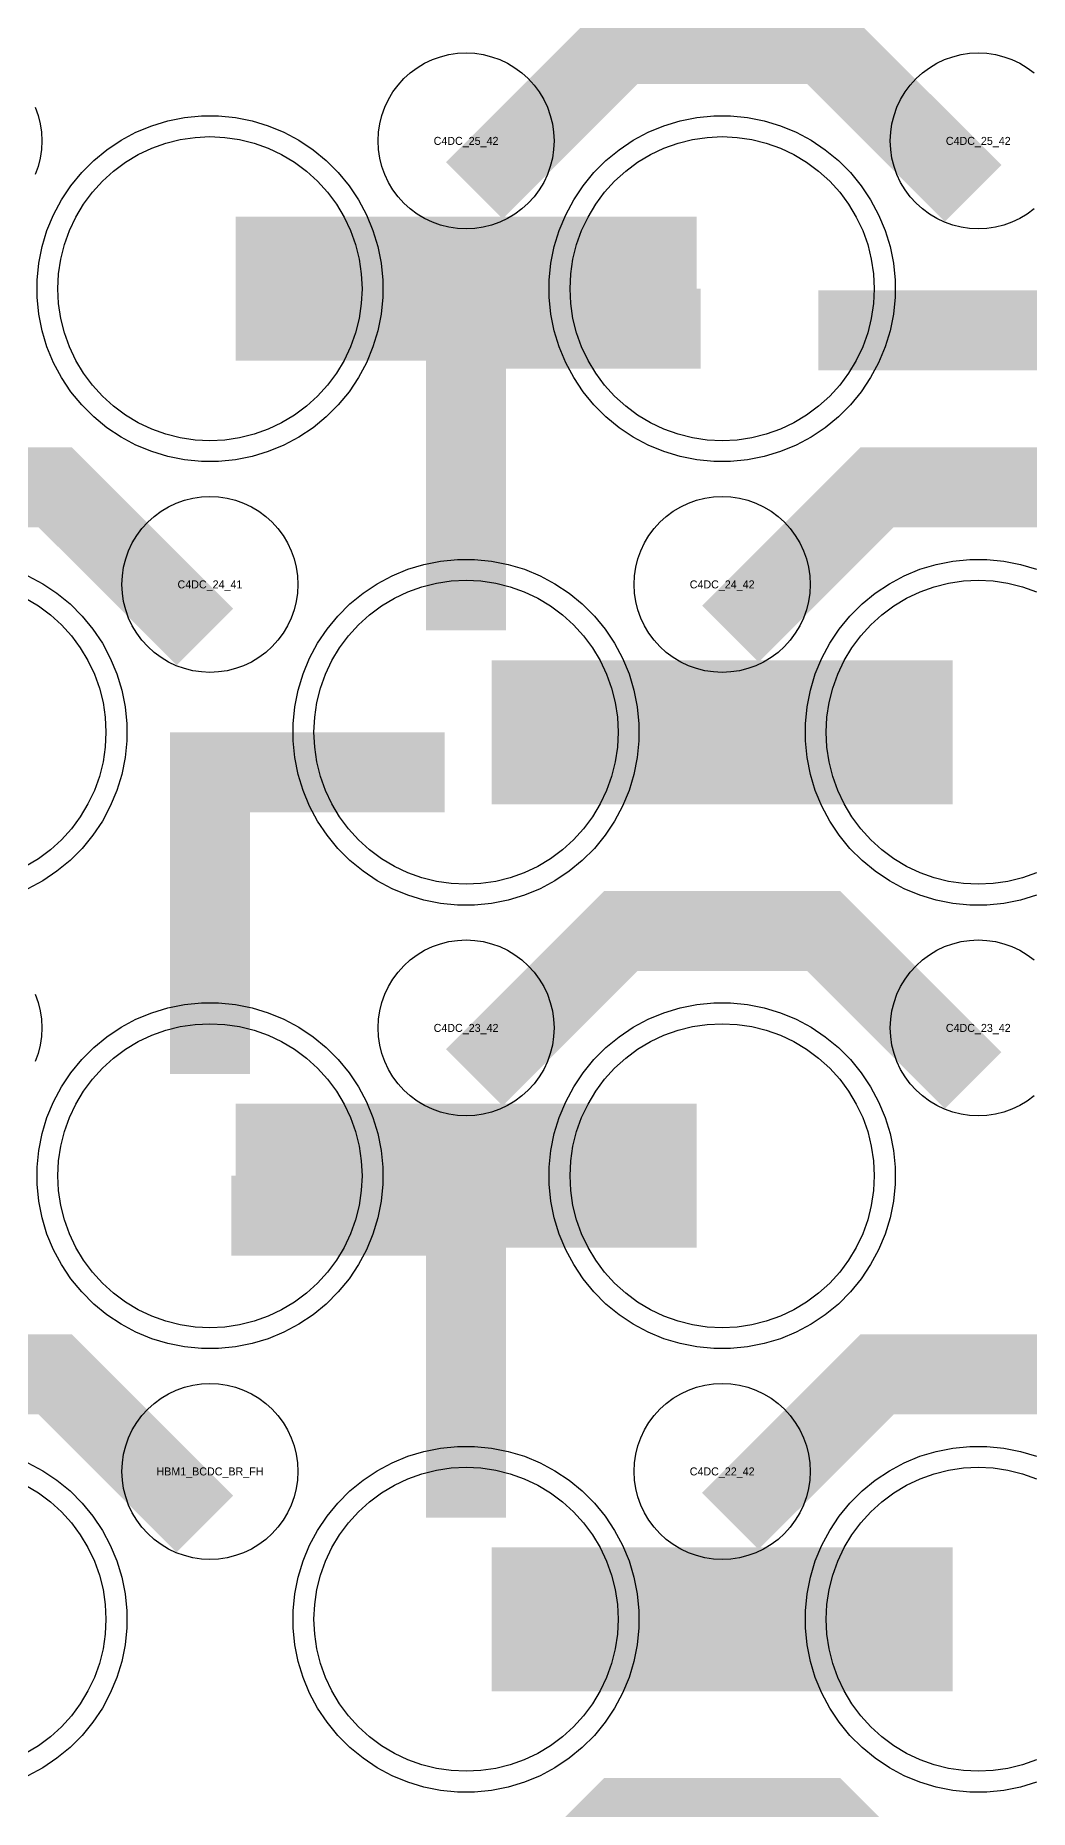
# Model space of a CAD drawing. Extents: x -11880 to 11880, y -14992 to 14992.
# Drawn here: x 1306 to 1616, y -11851 to -11296 of the extents above; entities that cross this region are included whole.
import ezdxf
from ezdxf.enums import TextEntityAlignment as Align

# ---------------------------------------------------------------- set-up
doc = ezdxf.new("R2010")
doc.units = 0
doc.header["$MEASUREMENT"] = 0
for name, color, linetype in [('GDS_775_DT_237', 138, 'CONTINUOUS'), ('RDL1_FS', 34, 'CONTINUOUS'), ('RDL_BS', 160, 'CONTINUOUS')]:
    doc.layers.add(name, color=color, linetype=linetype)

msp = doc.modelspace()

# ---------------------------------------------------------------- linework, layer by layer
at = {"layer": 'RDL1_FS'}
for points in [[(1360, -11422.969), (1355.343, -11422.74), (1350.732, -11422.056), (1346.209, -11420.924), (1341.819, -11419.352), (1337.605, -11417.36), (1333.605, -11414.962), (1329.86, -11412.184), (1326.406, -11409.054), (1323.276, -11405.6), (1320.498, -11401.855), (1318.1, -11397.855), (1316.108, -11393.641), (1314.536, -11389.251), (1313.404, -11384.728), (1312.72, -11380.117), (1312.491, -11375.46), (1312.72, -11370.803), (1313.404, -11366.192), (1314.536, -11361.669), (1316.108, -11357.279), (1318.1, -11353.065), (1320.498, -11349.065), (1323.276, -11345.32), (1326.406, -11341.866), (1329.86, -11338.736), (1333.605, -11335.958), (1337.605, -11333.56), (1341.819, -11331.568), (1346.209, -11329.996), (1350.732, -11328.864), (1355.343, -11328.18), (1360, -11327.951), (1364.657, -11328.18), (1369.268, -11328.864), (1373.791, -11329.996), (1378.181, -11331.568), (1382.395, -11333.56), (1386.395, -11335.958), (1390.14, -11338.736), (1393.594, -11341.866), (1396.724, -11345.32), (1399.502, -11349.065), (1401.9, -11353.065), (1403.892, -11357.279), (1405.464, -11361.669), (1406.596, -11366.192), (1407.28, -11370.803), (1407.509, -11375.46), (1407.28, -11380.117), (1406.596, -11384.728), (1405.464, -11389.251), (1403.892, -11393.641), (1401.9, -11397.855), (1399.502, -11401.855), (1396.724, -11405.6), (1393.594, -11409.054), (1390.14, -11412.184), (1386.395, -11414.962), (1382.395, -11417.36), (1378.181, -11419.352), (1373.791, -11420.924), (1369.268, -11422.056), (1364.657, -11422.74)], [(1520, -11422.969), (1515.343, -11422.74), (1510.732, -11422.056), (1506.209, -11420.924), (1501.819, -11419.352), (1497.605, -11417.36), (1493.605, -11414.962), (1489.86, -11412.184), (1486.406, -11409.054), (1483.276, -11405.6), (1480.498, -11401.855), (1478.1, -11397.855), (1476.108, -11393.641), (1474.536, -11389.251), (1473.404, -11384.728), (1472.72, -11380.117), (1472.491, -11375.46), (1472.72, -11370.803), (1473.404, -11366.192), (1474.536, -11361.669), (1476.108, -11357.279), (1478.1, -11353.065), (1480.498, -11349.065), (1483.276, -11345.32), (1486.406, -11341.866), (1489.86, -11338.736), (1493.605, -11335.958), (1497.605, -11333.56), (1501.819, -11331.568), (1506.209, -11329.996), (1510.732, -11328.864), (1515.343, -11328.18), (1520, -11327.951), (1524.657, -11328.18), (1529.268, -11328.864), (1533.791, -11329.996), (1538.181, -11331.568), (1542.395, -11333.56), (1546.395, -11335.958), (1550.14, -11338.736), (1553.594, -11341.866), (1556.724, -11345.32), (1559.502, -11349.065), (1561.9, -11353.065), (1563.892, -11357.279), (1565.464, -11361.669), (1566.596, -11366.192), (1567.28, -11370.803), (1567.509, -11375.46), (1567.28, -11380.117), (1566.596, -11384.728), (1565.464, -11389.251), (1563.892, -11393.641), (1561.9, -11397.855), (1559.502, -11401.855), (1556.724, -11405.6), (1553.594, -11409.054), (1550.14, -11412.184), (1546.395, -11414.962), (1542.395, -11417.36), (1538.181, -11419.352), (1533.791, -11420.924), (1529.268, -11422.056), (1524.657, -11422.74)], [(1440, -11561.534), (1435.343, -11561.305), (1430.732, -11560.621), (1426.209, -11559.489), (1421.819, -11557.917), (1417.605, -11555.925), (1413.605, -11553.527), (1409.86, -11550.749), (1406.406, -11547.619), (1403.276, -11544.165), (1400.498, -11540.42), (1398.1, -11536.42), (1396.108, -11532.206), (1394.536, -11527.816), (1393.404, -11523.293), (1392.72, -11518.682), (1392.491, -11514.025), (1392.72, -11509.368), (1393.404, -11504.757), (1394.536, -11500.234), (1396.108, -11495.844), (1398.1, -11491.63), (1400.498, -11487.63), (1403.276, -11483.885), (1406.406, -11480.431), (1409.86, -11477.301), (1413.605, -11474.523), (1417.605, -11472.125), (1421.819, -11470.133), (1426.209, -11468.561), (1430.732, -11467.429), (1435.343, -11466.745), (1440, -11466.516), (1444.657, -11466.745), (1449.268, -11467.429), (1453.791, -11468.561), (1458.181, -11470.133), (1462.395, -11472.125), (1466.395, -11474.523), (1470.14, -11477.301), (1473.594, -11480.431), (1476.724, -11483.885), (1479.502, -11487.63), (1481.9, -11491.63), (1483.892, -11495.844), (1485.464, -11500.234), (1486.596, -11504.757), (1487.28, -11509.368), (1487.509, -11514.025), (1487.28, -11518.682), (1486.596, -11523.293), (1485.464, -11527.816), (1483.892, -11532.206), (1481.9, -11536.42), (1479.502, -11540.42), (1476.724, -11544.165), (1473.594, -11547.619), (1470.14, -11550.749), (1466.395, -11553.527), (1462.395, -11555.925), (1458.181, -11557.917), (1453.791, -11559.489), (1449.268, -11560.621), (1444.657, -11561.305)], [(1360, -11700.099), (1355.343, -11699.87), (1350.732, -11699.186), (1346.209, -11698.054), (1341.819, -11696.482), (1337.605, -11694.49), (1333.605, -11692.092), (1329.86, -11689.314), (1326.406, -11686.184), (1323.276, -11682.73), (1320.498, -11678.985), (1318.1, -11674.985), (1316.108, -11670.771), (1314.536, -11666.381), (1313.404, -11661.858), (1312.72, -11657.247), (1312.491, -11652.59), (1312.72, -11647.933), (1313.404, -11643.322), (1314.536, -11638.799), (1316.108, -11634.409), (1318.1, -11630.195), (1320.498, -11626.195), (1323.276, -11622.45), (1326.406, -11618.996), (1329.86, -11615.866), (1333.605, -11613.088), (1337.605, -11610.69), (1341.819, -11608.698), (1346.209, -11607.126), (1350.732, -11605.994), (1355.343, -11605.31), (1360, -11605.081), (1364.657, -11605.31), (1369.268, -11605.994), (1373.791, -11607.126), (1378.181, -11608.698), (1382.395, -11610.69), (1386.395, -11613.088), (1390.14, -11615.866), (1393.594, -11618.996), (1396.724, -11622.45), (1399.502, -11626.195), (1401.9, -11630.195), (1403.892, -11634.409), (1405.464, -11638.799), (1406.596, -11643.322), (1407.28, -11647.933), (1407.509, -11652.59), (1407.28, -11657.247), (1406.596, -11661.858), (1405.464, -11666.381), (1403.892, -11670.771), (1401.9, -11674.985), (1399.502, -11678.985), (1396.724, -11682.73), (1393.594, -11686.184), (1390.14, -11689.314), (1386.395, -11692.092), (1382.395, -11694.49), (1378.181, -11696.482), (1373.791, -11698.054), (1369.268, -11699.186), (1364.657, -11699.87)], [(1520, -11700.099), (1515.343, -11699.87), (1510.732, -11699.186), (1506.209, -11698.054), (1501.819, -11696.482), (1497.605, -11694.49), (1493.605, -11692.092), (1489.86, -11689.314), (1486.406, -11686.184), (1483.276, -11682.73), (1480.498, -11678.985), (1478.1, -11674.985), (1476.108, -11670.771), (1474.536, -11666.381), (1473.404, -11661.858), (1472.72, -11657.247), (1472.491, -11652.59), (1472.72, -11647.933), (1473.404, -11643.322), (1474.536, -11638.799), (1476.108, -11634.409), (1478.1, -11630.195), (1480.498, -11626.195), (1483.276, -11622.45), (1486.406, -11618.996), (1489.86, -11615.866), (1493.605, -11613.088), (1497.605, -11610.69), (1501.819, -11608.698), (1506.209, -11607.126), (1510.732, -11605.994), (1515.343, -11605.31), (1520, -11605.081), (1524.657, -11605.31), (1529.268, -11605.994), (1533.791, -11607.126), (1538.181, -11608.698), (1542.395, -11610.69), (1546.395, -11613.088), (1550.14, -11615.866), (1553.594, -11618.996), (1556.724, -11622.45), (1559.502, -11626.195), (1561.9, -11630.195), (1563.892, -11634.409), (1565.464, -11638.799), (1566.596, -11643.322), (1567.28, -11647.933), (1567.509, -11652.59), (1567.28, -11657.247), (1566.596, -11661.858), (1565.464, -11666.381), (1563.892, -11670.771), (1561.9, -11674.985), (1559.502, -11678.985), (1556.724, -11682.73), (1553.594, -11686.184), (1550.14, -11689.314), (1546.395, -11692.092), (1542.395, -11694.49), (1538.181, -11696.482), (1533.791, -11698.054), (1529.268, -11699.186), (1524.657, -11699.87)], [(1440, -11838.664), (1435.343, -11838.435), (1430.732, -11837.751), (1426.209, -11836.619), (1421.819, -11835.047), (1417.605, -11833.055), (1413.605, -11830.657), (1409.86, -11827.879), (1406.406, -11824.749), (1403.276, -11821.295), (1400.498, -11817.55), (1398.1, -11813.55), (1396.108, -11809.336), (1394.536, -11804.946), (1393.404, -11800.423), (1392.72, -11795.812), (1392.491, -11791.155), (1392.72, -11786.498), (1393.404, -11781.887), (1394.536, -11777.364), (1396.108, -11772.974), (1398.1, -11768.76), (1400.498, -11764.76), (1403.276, -11761.015), (1406.406, -11757.561), (1409.86, -11754.431), (1413.605, -11751.653), (1417.605, -11749.255), (1421.819, -11747.263), (1426.209, -11745.691), (1430.732, -11744.559), (1435.343, -11743.875), (1440, -11743.646), (1444.657, -11743.875), (1449.268, -11744.559), (1453.791, -11745.691), (1458.181, -11747.263), (1462.395, -11749.255), (1466.395, -11751.653), (1470.14, -11754.431), (1473.594, -11757.561), (1476.724, -11761.015), (1479.502, -11764.76), (1481.9, -11768.76), (1483.892, -11772.974), (1485.464, -11777.364), (1486.596, -11781.887), (1487.28, -11786.498), (1487.509, -11791.155), (1487.28, -11795.812), (1486.596, -11800.423), (1485.464, -11804.946), (1483.892, -11809.336), (1481.9, -11813.55), (1479.502, -11817.55), (1476.724, -11821.295), (1473.594, -11824.749), (1470.14, -11827.879), (1466.395, -11830.657), (1462.395, -11833.055), (1458.181, -11835.047), (1453.791, -11836.619), (1449.268, -11837.751), (1444.657, -11838.435)]]:
    msp.add_lwpolyline(points, close=True, dxfattribs=at)
for points in [[(1368.002, -11375.46, 45, 45, 0), (1440.002, -11375.46, 45, 45, 0)], [(1440.002, -11375.46, 45, 45, 0), (1512.002, -11375.46, 45, 45, 0)], [(1448.002, -11514.025, 45, 45, 0), (1520.002, -11514.025, 45, 45, 0)], [(1520.002, -11514.025, 45, 45, 0), (1592.002, -11514.025, 45, 45, 0)], [(1368.002, -11652.59, 45, 45, 0), (1440.002, -11652.59, 45, 45, 0)], [(1440.002, -11652.59, 45, 45, 0), (1512.002, -11652.59, 45, 45, 0)], [(1448.002, -11791.155, 45, 45, 0), (1520.002, -11791.155, 45, 45, 0)], [(1520.002, -11791.155, 45, 45, 0), (1592.002, -11791.155, 45, 45, 0)]]:
    msp.add_lwpolyline(points, format="xyseb", dxfattribs=at)
for points in [[(1618.181, -11557.917), (1613.791, -11559.489), (1609.268, -11560.621), (1604.657, -11561.305), (1600, -11561.534), (1595.343, -11561.305), (1590.732, -11560.621), (1586.209, -11559.489), (1581.819, -11557.917), (1577.605, -11555.925), (1573.605, -11553.527), (1569.86, -11550.749), (1566.406, -11547.619), (1563.276, -11544.165), (1560.498, -11540.42), (1558.1, -11536.42), (1556.108, -11532.206), (1554.536, -11527.816), (1553.404, -11523.293), (1552.72, -11518.682), (1552.491, -11514.025), (1552.72, -11509.368), (1553.404, -11504.757), (1554.536, -11500.234), (1556.108, -11495.844), (1558.1, -11491.63), (1560.498, -11487.63), (1563.276, -11483.885), (1566.406, -11480.431), (1569.86, -11477.301), (1573.605, -11474.523), (1577.605, -11472.125), (1581.819, -11470.133), (1586.209, -11468.561), (1590.732, -11467.429), (1595.343, -11466.745), (1600, -11466.516), (1604.657, -11466.745), (1609.268, -11467.429), (1613.791, -11468.561), (1618.181, -11470.133)], [(1302.395, -11472.125), (1306.395, -11474.523), (1310.14, -11477.301), (1313.594, -11480.431), (1316.724, -11483.885), (1319.502, -11487.63), (1321.9, -11491.63), (1323.892, -11495.844), (1325.464, -11500.234), (1326.596, -11504.757), (1327.28, -11509.368), (1327.509, -11514.025), (1327.28, -11518.682), (1326.596, -11523.293), (1325.464, -11527.816), (1323.892, -11532.206), (1321.9, -11536.42), (1319.502, -11540.42), (1316.724, -11544.165), (1313.594, -11547.619), (1310.14, -11550.749), (1306.395, -11553.527), (1302.395, -11555.925)], [(1618.181, -11835.047), (1613.791, -11836.619), (1609.268, -11837.751), (1604.657, -11838.435), (1600, -11838.664), (1595.343, -11838.435), (1590.732, -11837.751), (1586.209, -11836.619), (1581.819, -11835.047), (1577.605, -11833.055), (1573.605, -11830.657), (1569.86, -11827.879), (1566.406, -11824.749), (1563.276, -11821.295), (1560.498, -11817.55), (1558.1, -11813.55), (1556.108, -11809.336), (1554.536, -11804.946), (1553.404, -11800.423), (1552.72, -11795.812), (1552.491, -11791.155), (1552.72, -11786.498), (1553.404, -11781.887), (1554.536, -11777.364), (1556.108, -11772.974), (1558.1, -11768.76), (1560.498, -11764.76), (1563.276, -11761.015), (1566.406, -11757.561), (1569.86, -11754.431), (1573.605, -11751.653), (1577.605, -11749.255), (1581.819, -11747.263), (1586.209, -11745.691), (1590.732, -11744.559), (1595.343, -11743.875), (1600, -11743.646), (1604.657, -11743.875), (1609.268, -11744.559), (1613.791, -11745.691), (1618.181, -11747.263)], [(1302.395, -11749.255), (1306.395, -11751.653), (1310.14, -11754.431), (1313.594, -11757.561), (1316.724, -11761.015), (1319.502, -11764.76), (1321.9, -11768.76), (1323.892, -11772.974), (1325.464, -11777.364), (1326.596, -11781.887), (1327.28, -11786.498), (1327.509, -11791.155), (1327.28, -11795.812), (1326.596, -11800.423), (1325.464, -11804.946), (1323.892, -11809.336), (1321.9, -11813.55), (1319.502, -11817.55), (1316.724, -11821.295), (1313.594, -11824.749), (1310.14, -11827.879), (1306.395, -11830.657), (1302.395, -11833.055)]]:
    msp.add_lwpolyline(points, dxfattribs=at)
at = {"layer": 'RDL_BS'}
for points in [[(1442.562, -11344.774, 25, 25, 0), (1488.377, -11298.959, 25, 25, 0), (1521.93, -11298.959, 25, 25, 0)], [(1598.401, -11345.673, 25, 25, 0), (1551.687, -11298.959, 25, 25, 0), (1521.929, -11298.959, 25, 25, 0)], [(1440, -11482.237, 25, 25, 0), (1440, -11375.46, 25, 25, 0)], [(1427.5, -11387.96, 25, 25, 0), (1513.333, -11387.96, 25, 25, 0)], [(1467.056, -11387.96, 25, 25, 0), (1508.26, -11387.96, 25, 25, 0)], [(1550.016, -11388.473, 25, 25, 0), (1659.281, -11388.473, 25, 25, 0)], [(1440, -11405.929, 25, 25, 0), (1440, -11451.549, 25, 25, 0)], [(1358.401, -11484.238, 25, 25, 0), (1311.687, -11437.524, 25, 25, 0), (1281.929, -11437.524, 25, 25, 0)], [(1522.562, -11483.339, 25, 25, 0), (1568.377, -11437.524, 25, 25, 0), (1601.93, -11437.524, 25, 25, 0)], [(1678.401, -11484.238, 25, 25, 0), (1631.687, -11437.524, 25, 25, 0), (1601.929, -11437.524, 25, 25, 0)], [(1360, -11620.802, 25, 25, 0), (1360, -11514.025, 25, 25, 0)], [(1347.5, -11526.525, 25, 25, 0), (1433.333, -11526.525, 25, 25, 0)], [(1387.056, -11526.525, 25, 25, 0), (1428.26, -11526.525, 25, 25, 0)], [(1360, -11544.494, 25, 25, 0), (1360, -11590.114, 25, 25, 0)], [(1442.562, -11621.904, 25, 25, 0), (1488.377, -11576.089, 25, 25, 0), (1521.93, -11576.089, 25, 25, 0)], [(1598.401, -11622.803, 25, 25, 0), (1551.687, -11576.089, 25, 25, 0), (1521.929, -11576.089, 25, 25, 0)], [(1440, -11759.367, 25, 25, 0), (1440, -11652.59, 25, 25, 0)], [(1452.5, -11665.09, 25, 25, 0), (1366.667, -11665.09, 25, 25, 0)], [(1412.944, -11665.09, 25, 25, 0), (1371.74, -11665.09, 25, 25, 0)], [(1440, -11683.059, 25, 25, 0), (1440, -11728.679, 25, 25, 0)], [(1358.401, -11761.368, 25, 25, 0), (1311.687, -11714.654, 25, 25, 0), (1281.929, -11714.654, 25, 25, 0)], [(1522.562, -11760.469, 25, 25, 0), (1568.377, -11714.654, 25, 25, 0), (1601.93, -11714.654, 25, 25, 0)], [(1678.401, -11761.368, 25, 25, 0), (1631.687, -11714.654, 25, 25, 0), (1601.929, -11714.654, 25, 25, 0)], [(1442.562, -11899.034, 25, 25, 0), (1488.377, -11853.219, 25, 25, 0), (1521.93, -11853.219, 25, 25, 0)], [(1598.401, -11899.933, 25, 25, 0), (1551.687, -11853.219, 25, 25, 0), (1521.929, -11853.219, 25, 25, 0)]]:
    msp.add_lwpolyline(points, format="xyseb", dxfattribs=at)
for points in [[(1440, -11356.766), (1437.307, -11356.634), (1434.635, -11356.238), (1432.016, -11355.581), (1429.481, -11354.674), (1427.044, -11353.522), (1424.72, -11352.129), (1422.557, -11350.526), (1420.558, -11348.714), (1418.746, -11346.715), (1417.143, -11344.552), (1415.75, -11342.228), (1414.598, -11339.791), (1413.691, -11337.256), (1413.034, -11334.637), (1412.638, -11331.965), (1412.506, -11329.272), (1412.638, -11326.579), (1413.034, -11323.907), (1413.691, -11321.288), (1414.598, -11318.753), (1415.75, -11316.316), (1417.143, -11313.992), (1418.746, -11311.829), (1420.558, -11309.83), (1422.557, -11308.018), (1424.72, -11306.415), (1427.044, -11305.022), (1429.481, -11303.87), (1432.016, -11302.963), (1434.635, -11302.306), (1437.307, -11301.91), (1440, -11301.778), (1442.693, -11301.91), (1445.365, -11302.306), (1447.984, -11302.963), (1450.519, -11303.87), (1452.956, -11305.022), (1455.28, -11306.415), (1457.443, -11308.018), (1459.442, -11309.83), (1461.254, -11311.829), (1462.857, -11313.992), (1464.25, -11316.316), (1465.402, -11318.753), (1466.309, -11321.288), (1466.966, -11323.907), (1467.362, -11326.579), (1467.494, -11329.272), (1467.362, -11331.965), (1466.966, -11334.637), (1466.309, -11337.256), (1465.402, -11339.791), (1464.25, -11342.228), (1462.857, -11344.552), (1461.254, -11346.715), (1459.442, -11348.714), (1457.443, -11350.526), (1455.28, -11352.129), (1452.956, -11353.522), (1450.519, -11354.674), (1447.984, -11355.581), (1445.365, -11356.238), (1442.693, -11356.634)], [(1357.356, -11429.46), (1352.062, -11428.943), (1346.835, -11427.897), (1341.795, -11426.366), (1336.885, -11424.335), (1332.223, -11421.843), (1327.809, -11418.896), (1323.708, -11415.534), (1319.926, -11411.752), (1316.564, -11407.651), (1313.617, -11403.237), (1311.125, -11398.575), (1309.094, -11393.665), (1307.563, -11388.625), (1306.517, -11383.398), (1306, -11378.104), (1306, -11372.816), (1306.517, -11367.522), (1307.563, -11362.295), (1309.094, -11357.255), (1311.125, -11352.345), (1313.617, -11347.683), (1316.564, -11343.269), (1319.926, -11339.168), (1323.708, -11335.386), (1327.809, -11332.024), (1332.223, -11329.077), (1336.885, -11326.585), (1341.795, -11324.554), (1346.835, -11323.023), (1352.062, -11321.977), (1357.356, -11321.46), (1362.644, -11321.46), (1367.938, -11321.977), (1373.165, -11323.023), (1378.205, -11324.554), (1383.115, -11326.585), (1387.777, -11329.077), (1392.191, -11332.024), (1396.292, -11335.386), (1400.074, -11339.168), (1403.436, -11343.269), (1406.383, -11347.683), (1408.875, -11352.345), (1410.906, -11357.255), (1412.437, -11362.295), (1413.483, -11367.522), (1414, -11372.816), (1414, -11378.104), (1413.483, -11383.398), (1412.437, -11388.625), (1410.906, -11393.665), (1408.875, -11398.575), (1406.383, -11403.237), (1403.436, -11407.651), (1400.074, -11411.752), (1396.292, -11415.534), (1392.191, -11418.896), (1387.777, -11421.843), (1383.115, -11424.335), (1378.205, -11426.366), (1373.165, -11427.897), (1367.938, -11428.943), (1362.644, -11429.46)], [(1517.356, -11429.46), (1512.062, -11428.943), (1506.835, -11427.897), (1501.795, -11426.366), (1496.885, -11424.335), (1492.223, -11421.843), (1487.809, -11418.896), (1483.708, -11415.534), (1479.926, -11411.752), (1476.564, -11407.651), (1473.617, -11403.237), (1471.125, -11398.575), (1469.094, -11393.665), (1467.563, -11388.625), (1466.517, -11383.398), (1466, -11378.104), (1466, -11372.816), (1466.517, -11367.522), (1467.563, -11362.295), (1469.094, -11357.255), (1471.125, -11352.345), (1473.617, -11347.683), (1476.564, -11343.269), (1479.926, -11339.168), (1483.708, -11335.386), (1487.809, -11332.024), (1492.223, -11329.077), (1496.885, -11326.585), (1501.795, -11324.554), (1506.835, -11323.023), (1512.062, -11321.977), (1517.356, -11321.46), (1522.644, -11321.46), (1527.938, -11321.977), (1533.165, -11323.023), (1538.205, -11324.554), (1543.115, -11326.585), (1547.777, -11329.077), (1552.191, -11332.024), (1556.292, -11335.386), (1560.074, -11339.168), (1563.436, -11343.269), (1566.383, -11347.683), (1568.875, -11352.345), (1570.906, -11357.255), (1572.437, -11362.295), (1573.483, -11367.522), (1574, -11372.816), (1574, -11378.104), (1573.483, -11383.398), (1572.437, -11388.625), (1570.906, -11393.665), (1568.875, -11398.575), (1566.383, -11403.237), (1563.436, -11407.651), (1560.074, -11411.752), (1556.292, -11415.534), (1552.191, -11418.896), (1547.777, -11421.843), (1543.115, -11424.335), (1538.205, -11426.366), (1533.165, -11427.897), (1527.938, -11428.943), (1522.644, -11429.46)], [(1360, -11495.331), (1357.307, -11495.199), (1354.635, -11494.803), (1352.016, -11494.146), (1349.481, -11493.239), (1347.044, -11492.087), (1344.72, -11490.694), (1342.557, -11489.091), (1340.558, -11487.279), (1338.746, -11485.28), (1337.143, -11483.117), (1335.75, -11480.793), (1334.598, -11478.356), (1333.691, -11475.821), (1333.034, -11473.202), (1332.638, -11470.53), (1332.506, -11467.837), (1332.638, -11465.144), (1333.034, -11462.472), (1333.691, -11459.853), (1334.598, -11457.318), (1335.75, -11454.881), (1337.143, -11452.557), (1338.746, -11450.394), (1340.558, -11448.395), (1342.557, -11446.583), (1344.72, -11444.98), (1347.044, -11443.587), (1349.481, -11442.435), (1352.016, -11441.528), (1354.635, -11440.871), (1357.307, -11440.475), (1360, -11440.343), (1362.693, -11440.475), (1365.365, -11440.871), (1367.984, -11441.528), (1370.519, -11442.435), (1372.956, -11443.587), (1375.28, -11444.98), (1377.443, -11446.583), (1379.442, -11448.395), (1381.254, -11450.394), (1382.857, -11452.557), (1384.25, -11454.881), (1385.402, -11457.318), (1386.309, -11459.853), (1386.966, -11462.472), (1387.362, -11465.144), (1387.494, -11467.837), (1387.362, -11470.53), (1386.966, -11473.202), (1386.309, -11475.821), (1385.402, -11478.356), (1384.25, -11480.793), (1382.857, -11483.117), (1381.254, -11485.28), (1379.442, -11487.279), (1377.443, -11489.091), (1375.28, -11490.694), (1372.956, -11492.087), (1370.519, -11493.239), (1367.984, -11494.146), (1365.365, -11494.803), (1362.693, -11495.199)], [(1520, -11495.331), (1517.307, -11495.199), (1514.635, -11494.803), (1512.016, -11494.146), (1509.481, -11493.239), (1507.044, -11492.087), (1504.72, -11490.694), (1502.557, -11489.091), (1500.558, -11487.279), (1498.746, -11485.28), (1497.143, -11483.117), (1495.75, -11480.793), (1494.598, -11478.356), (1493.691, -11475.821), (1493.034, -11473.202), (1492.638, -11470.53), (1492.506, -11467.837), (1492.638, -11465.144), (1493.034, -11462.472), (1493.691, -11459.853), (1494.598, -11457.318), (1495.75, -11454.881), (1497.143, -11452.557), (1498.746, -11450.394), (1500.558, -11448.395), (1502.557, -11446.583), (1504.72, -11444.98), (1507.044, -11443.587), (1509.481, -11442.435), (1512.016, -11441.528), (1514.635, -11440.871), (1517.307, -11440.475), (1520, -11440.343), (1522.693, -11440.475), (1525.365, -11440.871), (1527.984, -11441.528), (1530.519, -11442.435), (1532.956, -11443.587), (1535.28, -11444.98), (1537.443, -11446.583), (1539.442, -11448.395), (1541.254, -11450.394), (1542.857, -11452.557), (1544.25, -11454.881), (1545.402, -11457.318), (1546.309, -11459.853), (1546.966, -11462.472), (1547.362, -11465.144), (1547.494, -11467.837), (1547.362, -11470.53), (1546.966, -11473.202), (1546.309, -11475.821), (1545.402, -11478.356), (1544.25, -11480.793), (1542.857, -11483.117), (1541.254, -11485.28), (1539.442, -11487.279), (1537.443, -11489.091), (1535.28, -11490.694), (1532.956, -11492.087), (1530.519, -11493.239), (1527.984, -11494.146), (1525.365, -11494.803), (1522.693, -11495.199)], [(1437.356, -11568.025), (1432.062, -11567.508), (1426.835, -11566.462), (1421.795, -11564.931), (1416.885, -11562.9), (1412.223, -11560.408), (1407.809, -11557.461), (1403.708, -11554.099), (1399.926, -11550.317), (1396.564, -11546.216), (1393.617, -11541.802), (1391.125, -11537.14), (1389.094, -11532.23), (1387.563, -11527.19), (1386.517, -11521.963), (1386, -11516.669), (1386, -11511.381), (1386.517, -11506.087), (1387.563, -11500.86), (1389.094, -11495.82), (1391.125, -11490.91), (1393.617, -11486.248), (1396.564, -11481.834), (1399.926, -11477.733), (1403.708, -11473.951), (1407.809, -11470.589), (1412.223, -11467.642), (1416.885, -11465.15), (1421.795, -11463.119), (1426.835, -11461.588), (1432.062, -11460.542), (1437.356, -11460.025), (1442.644, -11460.025), (1447.938, -11460.542), (1453.165, -11461.588), (1458.205, -11463.119), (1463.115, -11465.15), (1467.777, -11467.642), (1472.191, -11470.589), (1476.292, -11473.951), (1480.074, -11477.733), (1483.436, -11481.834), (1486.383, -11486.248), (1488.875, -11490.91), (1490.906, -11495.82), (1492.437, -11500.86), (1493.483, -11506.087), (1494, -11511.381), (1494, -11516.669), (1493.483, -11521.963), (1492.437, -11527.19), (1490.906, -11532.23), (1488.875, -11537.14), (1486.383, -11541.802), (1483.436, -11546.216), (1480.074, -11550.317), (1476.292, -11554.099), (1472.191, -11557.461), (1467.777, -11560.408), (1463.115, -11562.9), (1458.205, -11564.931), (1453.165, -11566.462), (1447.938, -11567.508), (1442.644, -11568.025)], [(1440, -11633.896), (1437.307, -11633.764), (1434.635, -11633.368), (1432.016, -11632.711), (1429.481, -11631.804), (1427.044, -11630.652), (1424.72, -11629.259), (1422.557, -11627.656), (1420.558, -11625.844), (1418.746, -11623.845), (1417.143, -11621.682), (1415.75, -11619.358), (1414.598, -11616.921), (1413.691, -11614.386), (1413.034, -11611.767), (1412.638, -11609.095), (1412.506, -11606.402), (1412.638, -11603.709), (1413.034, -11601.037), (1413.691, -11598.418), (1414.598, -11595.883), (1415.75, -11593.446), (1417.143, -11591.122), (1418.746, -11588.959), (1420.558, -11586.96), (1422.557, -11585.148), (1424.72, -11583.545), (1427.044, -11582.152), (1429.481, -11581), (1432.016, -11580.093), (1434.635, -11579.436), (1437.307, -11579.04), (1440, -11578.908), (1442.693, -11579.04), (1445.365, -11579.436), (1447.984, -11580.093), (1450.519, -11581), (1452.956, -11582.152), (1455.28, -11583.545), (1457.443, -11585.148), (1459.442, -11586.96), (1461.254, -11588.959), (1462.857, -11591.122), (1464.25, -11593.446), (1465.402, -11595.883), (1466.309, -11598.418), (1466.966, -11601.037), (1467.362, -11603.709), (1467.494, -11606.402), (1467.362, -11609.095), (1466.966, -11611.767), (1466.309, -11614.386), (1465.402, -11616.921), (1464.25, -11619.358), (1462.857, -11621.682), (1461.254, -11623.845), (1459.442, -11625.844), (1457.443, -11627.656), (1455.28, -11629.259), (1452.956, -11630.652), (1450.519, -11631.804), (1447.984, -11632.711), (1445.365, -11633.368), (1442.693, -11633.764)], [(1357.356, -11706.59), (1352.062, -11706.073), (1346.835, -11705.027), (1341.795, -11703.496), (1336.885, -11701.465), (1332.223, -11698.973), (1327.809, -11696.026), (1323.708, -11692.664), (1319.926, -11688.882), (1316.564, -11684.781), (1313.617, -11680.367), (1311.125, -11675.705), (1309.094, -11670.795), (1307.563, -11665.755), (1306.517, -11660.528), (1306, -11655.234), (1306, -11649.946), (1306.517, -11644.652), (1307.563, -11639.425), (1309.094, -11634.385), (1311.125, -11629.475), (1313.617, -11624.813), (1316.564, -11620.399), (1319.926, -11616.298), (1323.708, -11612.516), (1327.809, -11609.154), (1332.223, -11606.207), (1336.885, -11603.715), (1341.795, -11601.684), (1346.835, -11600.153), (1352.062, -11599.107), (1357.356, -11598.59), (1362.644, -11598.59), (1367.938, -11599.107), (1373.165, -11600.153), (1378.205, -11601.684), (1383.115, -11603.715), (1387.777, -11606.207), (1392.191, -11609.154), (1396.292, -11612.516), (1400.074, -11616.298), (1403.436, -11620.399), (1406.383, -11624.813), (1408.875, -11629.475), (1410.906, -11634.385), (1412.437, -11639.425), (1413.483, -11644.652), (1414, -11649.946), (1414, -11655.234), (1413.483, -11660.528), (1412.437, -11665.755), (1410.906, -11670.795), (1408.875, -11675.705), (1406.383, -11680.367), (1403.436, -11684.781), (1400.074, -11688.882), (1396.292, -11692.664), (1392.191, -11696.026), (1387.777, -11698.973), (1383.115, -11701.465), (1378.205, -11703.496), (1373.165, -11705.027), (1367.938, -11706.073), (1362.644, -11706.59)], [(1517.356, -11706.59), (1512.062, -11706.073), (1506.835, -11705.027), (1501.795, -11703.496), (1496.885, -11701.465), (1492.223, -11698.973), (1487.809, -11696.026), (1483.708, -11692.664), (1479.926, -11688.882), (1476.564, -11684.781), (1473.617, -11680.367), (1471.125, -11675.705), (1469.094, -11670.795), (1467.563, -11665.755), (1466.517, -11660.528), (1466, -11655.234), (1466, -11649.946), (1466.517, -11644.652), (1467.563, -11639.425), (1469.094, -11634.385), (1471.125, -11629.475), (1473.617, -11624.813), (1476.564, -11620.399), (1479.926, -11616.298), (1483.708, -11612.516), (1487.809, -11609.154), (1492.223, -11606.207), (1496.885, -11603.715), (1501.795, -11601.684), (1506.835, -11600.153), (1512.062, -11599.107), (1517.356, -11598.59), (1522.644, -11598.59), (1527.938, -11599.107), (1533.165, -11600.153), (1538.205, -11601.684), (1543.115, -11603.715), (1547.777, -11606.207), (1552.191, -11609.154), (1556.292, -11612.516), (1560.074, -11616.298), (1563.436, -11620.399), (1566.383, -11624.813), (1568.875, -11629.475), (1570.906, -11634.385), (1572.437, -11639.425), (1573.483, -11644.652), (1574, -11649.946), (1574, -11655.234), (1573.483, -11660.528), (1572.437, -11665.755), (1570.906, -11670.795), (1568.875, -11675.705), (1566.383, -11680.367), (1563.436, -11684.781), (1560.074, -11688.882), (1556.292, -11692.664), (1552.191, -11696.026), (1547.777, -11698.973), (1543.115, -11701.465), (1538.205, -11703.496), (1533.165, -11705.027), (1527.938, -11706.073), (1522.644, -11706.59)], [(1360, -11772.461), (1357.307, -11772.329), (1354.635, -11771.933), (1352.016, -11771.276), (1349.481, -11770.369), (1347.044, -11769.217), (1344.72, -11767.824), (1342.557, -11766.221), (1340.558, -11764.409), (1338.746, -11762.41), (1337.143, -11760.247), (1335.75, -11757.923), (1334.598, -11755.486), (1333.691, -11752.951), (1333.034, -11750.332), (1332.638, -11747.66), (1332.506, -11744.967), (1332.638, -11742.274), (1333.034, -11739.602), (1333.691, -11736.983), (1334.598, -11734.448), (1335.75, -11732.011), (1337.143, -11729.687), (1338.746, -11727.524), (1340.558, -11725.525), (1342.557, -11723.713), (1344.72, -11722.11), (1347.044, -11720.717), (1349.481, -11719.565), (1352.016, -11718.658), (1354.635, -11718.001), (1357.307, -11717.605), (1360, -11717.473), (1362.693, -11717.605), (1365.365, -11718.001), (1367.984, -11718.658), (1370.519, -11719.565), (1372.956, -11720.717), (1375.28, -11722.11), (1377.443, -11723.713), (1379.442, -11725.525), (1381.254, -11727.524), (1382.857, -11729.687), (1384.25, -11732.011), (1385.402, -11734.448), (1386.309, -11736.983), (1386.966, -11739.602), (1387.362, -11742.274), (1387.494, -11744.967), (1387.362, -11747.66), (1386.966, -11750.332), (1386.309, -11752.951), (1385.402, -11755.486), (1384.25, -11757.923), (1382.857, -11760.247), (1381.254, -11762.41), (1379.442, -11764.409), (1377.443, -11766.221), (1375.28, -11767.824), (1372.956, -11769.217), (1370.519, -11770.369), (1367.984, -11771.276), (1365.365, -11771.933), (1362.693, -11772.329)], [(1520, -11772.461), (1517.307, -11772.329), (1514.635, -11771.933), (1512.016, -11771.276), (1509.481, -11770.369), (1507.044, -11769.217), (1504.72, -11767.824), (1502.557, -11766.221), (1500.558, -11764.409), (1498.746, -11762.41), (1497.143, -11760.247), (1495.75, -11757.923), (1494.598, -11755.486), (1493.691, -11752.951), (1493.034, -11750.332), (1492.638, -11747.66), (1492.506, -11744.967), (1492.638, -11742.274), (1493.034, -11739.602), (1493.691, -11736.983), (1494.598, -11734.448), (1495.75, -11732.011), (1497.143, -11729.687), (1498.746, -11727.524), (1500.558, -11725.525), (1502.557, -11723.713), (1504.72, -11722.11), (1507.044, -11720.717), (1509.481, -11719.565), (1512.016, -11718.658), (1514.635, -11718.001), (1517.307, -11717.605), (1520, -11717.473), (1522.693, -11717.605), (1525.365, -11718.001), (1527.984, -11718.658), (1530.519, -11719.565), (1532.956, -11720.717), (1535.28, -11722.11), (1537.443, -11723.713), (1539.442, -11725.525), (1541.254, -11727.524), (1542.857, -11729.687), (1544.25, -11732.011), (1545.402, -11734.448), (1546.309, -11736.983), (1546.966, -11739.602), (1547.362, -11742.274), (1547.494, -11744.967), (1547.362, -11747.66), (1546.966, -11750.332), (1546.309, -11752.951), (1545.402, -11755.486), (1544.25, -11757.923), (1542.857, -11760.247), (1541.254, -11762.41), (1539.442, -11764.409), (1537.443, -11766.221), (1535.28, -11767.824), (1532.956, -11769.217), (1530.519, -11770.369), (1527.984, -11771.276), (1525.365, -11771.933), (1522.693, -11772.329)], [(1437.356, -11845.155), (1432.062, -11844.638), (1426.835, -11843.592), (1421.795, -11842.061), (1416.885, -11840.03), (1412.223, -11837.538), (1407.809, -11834.591), (1403.708, -11831.229), (1399.926, -11827.447), (1396.564, -11823.346), (1393.617, -11818.932), (1391.125, -11814.27), (1389.094, -11809.36), (1387.563, -11804.32), (1386.517, -11799.093), (1386, -11793.799), (1386, -11788.511), (1386.517, -11783.217), (1387.563, -11777.99), (1389.094, -11772.95), (1391.125, -11768.04), (1393.617, -11763.378), (1396.564, -11758.964), (1399.926, -11754.863), (1403.708, -11751.081), (1407.809, -11747.719), (1412.223, -11744.772), (1416.885, -11742.28), (1421.795, -11740.249), (1426.835, -11738.718), (1432.062, -11737.672), (1437.356, -11737.155), (1442.644, -11737.155), (1447.938, -11737.672), (1453.165, -11738.718), (1458.205, -11740.249), (1463.115, -11742.28), (1467.777, -11744.772), (1472.191, -11747.719), (1476.292, -11751.081), (1480.074, -11754.863), (1483.436, -11758.964), (1486.383, -11763.378), (1488.875, -11768.04), (1490.906, -11772.95), (1492.437, -11777.99), (1493.483, -11783.217), (1494, -11788.511), (1494, -11793.799), (1493.483, -11799.093), (1492.437, -11804.32), (1490.906, -11809.36), (1488.875, -11814.27), (1486.383, -11818.932), (1483.436, -11823.346), (1480.074, -11827.447), (1476.292, -11831.229), (1472.191, -11834.591), (1467.777, -11837.538), (1463.115, -11840.03), (1458.205, -11842.061), (1453.165, -11843.592), (1447.938, -11844.638), (1442.644, -11845.155)]]:
    msp.add_lwpolyline(points, close=True, dxfattribs=at)
for points in [[(1617.443, -11350.526), (1615.28, -11352.129), (1612.956, -11353.522), (1610.519, -11354.674), (1607.984, -11355.581), (1605.365, -11356.238), (1602.693, -11356.634), (1600, -11356.766), (1597.307, -11356.634), (1594.635, -11356.238), (1592.016, -11355.581), (1589.481, -11354.674), (1587.044, -11353.522), (1584.72, -11352.129), (1582.557, -11350.526), (1580.558, -11348.714), (1578.746, -11346.715), (1577.143, -11344.552), (1575.75, -11342.228), (1574.598, -11339.791), (1573.691, -11337.256), (1573.034, -11334.637), (1572.638, -11331.965), (1572.506, -11329.272), (1572.638, -11326.579), (1573.034, -11323.907), (1573.691, -11321.288), (1574.598, -11318.753), (1575.75, -11316.316), (1577.143, -11313.992), (1578.746, -11311.829), (1580.558, -11309.83), (1582.557, -11308.018), (1584.72, -11306.415), (1587.044, -11305.022), (1589.481, -11303.87), (1592.016, -11302.963), (1594.635, -11302.306), (1597.307, -11301.91), (1600, -11301.778), (1602.693, -11301.91), (1605.365, -11302.306), (1607.984, -11302.963), (1610.519, -11303.87), (1612.956, -11305.022), (1615.28, -11306.415), (1617.443, -11308.018)], [(1305.402, -11318.753), (1306.309, -11321.288), (1306.966, -11323.907), (1307.362, -11326.579), (1307.494, -11329.272), (1307.362, -11331.965), (1306.966, -11334.637), (1306.309, -11337.256), (1305.402, -11339.791)], [(1618.205, -11564.931), (1613.165, -11566.462), (1607.938, -11567.508), (1602.644, -11568.025), (1597.356, -11568.025), (1592.062, -11567.508), (1586.835, -11566.462), (1581.795, -11564.931), (1576.885, -11562.9), (1572.223, -11560.408), (1567.809, -11557.461), (1563.708, -11554.099), (1559.926, -11550.317), (1556.564, -11546.216), (1553.617, -11541.802), (1551.125, -11537.14), (1549.094, -11532.23), (1547.563, -11527.19), (1546.517, -11521.963), (1546, -11516.669), (1546, -11511.381), (1546.517, -11506.087), (1547.563, -11500.86), (1549.094, -11495.82), (1551.125, -11490.91), (1553.617, -11486.248), (1556.564, -11481.834), (1559.926, -11477.733), (1563.708, -11473.951), (1567.809, -11470.589), (1572.223, -11467.642), (1576.885, -11465.15), (1581.795, -11463.119), (1586.835, -11461.588), (1592.062, -11460.542), (1597.356, -11460.025), (1602.644, -11460.025), (1607.938, -11460.542), (1613.165, -11461.588), (1618.205, -11463.119)], [(1303.115, -11465.15), (1307.777, -11467.642), (1312.191, -11470.589), (1316.292, -11473.951), (1320.074, -11477.733), (1323.436, -11481.834), (1326.383, -11486.248), (1328.875, -11490.91), (1330.906, -11495.82), (1332.437, -11500.86), (1333.483, -11506.087), (1334, -11511.381), (1334, -11516.669), (1333.483, -11521.963), (1332.437, -11527.19), (1330.906, -11532.23), (1328.875, -11537.14), (1326.383, -11541.802), (1323.436, -11546.216), (1320.074, -11550.317), (1316.292, -11554.099), (1312.191, -11557.461), (1307.777, -11560.408), (1303.115, -11562.9)], [(1617.443, -11627.656), (1615.28, -11629.259), (1612.956, -11630.652), (1610.519, -11631.804), (1607.984, -11632.711), (1605.365, -11633.368), (1602.693, -11633.764), (1600, -11633.896), (1597.307, -11633.764), (1594.635, -11633.368), (1592.016, -11632.711), (1589.481, -11631.804), (1587.044, -11630.652), (1584.72, -11629.259), (1582.557, -11627.656), (1580.558, -11625.844), (1578.746, -11623.845), (1577.143, -11621.682), (1575.75, -11619.358), (1574.598, -11616.921), (1573.691, -11614.386), (1573.034, -11611.767), (1572.638, -11609.095), (1572.506, -11606.402), (1572.638, -11603.709), (1573.034, -11601.037), (1573.691, -11598.418), (1574.598, -11595.883), (1575.75, -11593.446), (1577.143, -11591.122), (1578.746, -11588.959), (1580.558, -11586.96), (1582.557, -11585.148), (1584.72, -11583.545), (1587.044, -11582.152), (1589.481, -11581), (1592.016, -11580.093), (1594.635, -11579.436), (1597.307, -11579.04), (1600, -11578.908), (1602.693, -11579.04), (1605.365, -11579.436), (1607.984, -11580.093), (1610.519, -11581), (1612.956, -11582.152), (1615.28, -11583.545), (1617.443, -11585.148)], [(1305.402, -11595.883), (1306.309, -11598.418), (1306.966, -11601.037), (1307.362, -11603.709), (1307.494, -11606.402), (1307.362, -11609.095), (1306.966, -11611.767), (1306.309, -11614.386), (1305.402, -11616.921)], [(1618.205, -11842.061), (1613.165, -11843.592), (1607.938, -11844.638), (1602.644, -11845.155), (1597.356, -11845.155), (1592.062, -11844.638), (1586.835, -11843.592), (1581.795, -11842.061), (1576.885, -11840.03), (1572.223, -11837.538), (1567.809, -11834.591), (1563.708, -11831.229), (1559.926, -11827.447), (1556.564, -11823.346), (1553.617, -11818.932), (1551.125, -11814.27), (1549.094, -11809.36), (1547.563, -11804.32), (1546.517, -11799.093), (1546, -11793.799), (1546, -11788.511), (1546.517, -11783.217), (1547.563, -11777.99), (1549.094, -11772.95), (1551.125, -11768.04), (1553.617, -11763.378), (1556.564, -11758.964), (1559.926, -11754.863), (1563.708, -11751.081), (1567.809, -11747.719), (1572.223, -11744.772), (1576.885, -11742.28), (1581.795, -11740.249), (1586.835, -11738.718), (1592.062, -11737.672), (1597.356, -11737.155), (1602.644, -11737.155), (1607.938, -11737.672), (1613.165, -11738.718), (1618.205, -11740.249)], [(1303.115, -11742.28), (1307.777, -11744.772), (1312.191, -11747.719), (1316.292, -11751.081), (1320.074, -11754.863), (1323.436, -11758.964), (1326.383, -11763.378), (1328.875, -11768.04), (1330.906, -11772.95), (1332.437, -11777.99), (1333.483, -11783.217), (1334, -11788.511), (1334, -11793.799), (1333.483, -11799.093), (1332.437, -11804.32), (1330.906, -11809.36), (1328.875, -11814.27), (1326.383, -11818.932), (1323.436, -11823.346), (1320.074, -11827.447), (1316.292, -11831.229), (1312.191, -11834.591), (1307.777, -11837.538), (1303.115, -11840.03)]]:
    msp.add_lwpolyline(points, dxfattribs=at)

# ---------------------------------------------------------------- texts
at = {"layer": 'GDS_775_DT_237'}
for s, p in [('C4DC_25_42', (1440, -11329.272)), ('C4DC_25_42', (1440, -11329.272)), ('C4DC_25_42', (1600, -11329.272)), ('C4DC_25_42', (1600, -11329.272)), ('C4DC_24_41', (1360, -11467.837)), ('C4DC_24_41', (1360, -11467.837)), ('C4DC_24_42', (1520, -11467.837)), ('C4DC_24_42', (1520, -11467.837)), ('C4DC_23_42', (1440, -11606.402)), ('C4DC_23_42', (1440, -11606.402)), ('C4DC_23_42', (1600, -11606.402)), ('C4DC_23_42', (1600, -11606.402)), ('HBM1_BCDC_BR_FH', (1360, -11744.967)), ('HBM1_BCDC_BR_FH', (1360, -11744.967)), ('C4DC_22_42', (1520, -11744.967)), ('C4DC_22_42', (1520, -11744.967))]:
    msp.add_text(s, height=2.5, dxfattribs=at).set_placement(p, align=Align.MIDDLE_CENTER)

doc.saveas('drawing.dxf')
